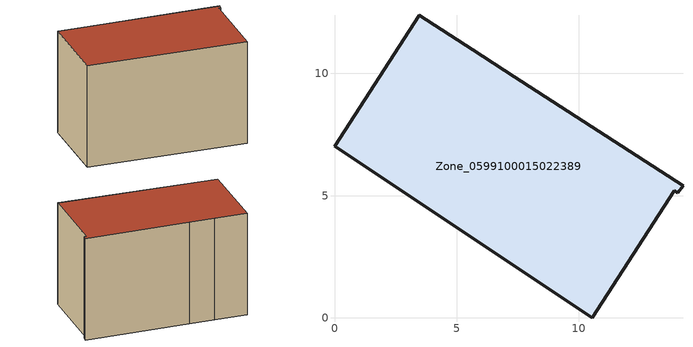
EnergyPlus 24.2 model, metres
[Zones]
Zone_0599100015022389
 floor ground (C_G): 3.47,12.38 5.66,10.97 7.35,9.87 14.27,5.4 14.04,5.11 13.91,5.2 10.54,0 0,7.02 z0.89
 wall outside (C_F): 14.27,5.4 7.35,9.87 5.66,10.97 3.47,12.38 0,7.02 10.54,0 13.91,5.2 14.04,5.11 14.27,5.4 z0.89:9.24
 roof outside (C_R): 5.66,10.97 3.47,12.38 0,7.02 10.54,0 13.91,5.2 14.04,5.11 14.27,5.4 7.35,9.87 z9.24
[BUILDING]
Pand.0599100015022389: North Axis=0; Terrain=City; Loads Convergence Tolerance Value=0.04; Temperature Convergence Tolerance Value=0.4; Solar Distribution=FullExterior; Maximum Number of Warmup Days=25; Minimum Number of Warmup Days=1
[Site:Location]
Rotterdam.The.Hague.AP_ZH_NLD Design_Conditions: Latitude=51.96; Longitude=4.45; Time Zone=1; Elevation=-4.5
[SITE:GROUNDTEMPERATURE:BUILDINGSURFACE]
18, 18, 18, 18, 18, 18, 18, 18, 18, 18, 18, 18
[MATERIAL] Thermal Absorptance=0.9; Solar Absorptance=0.7; Visible Absorptance=0.7
Name | Roughness | Thickness | Conductivity | Density | Specific Heat
G.TC.2006-2014 | MediumSmooth | 0.15 | 0.06 | 540 | 1210
F.TC.2006-2014 | Rough | 0.3 | 0.12 | 1920 | 840
R.TC.2006-2014 | MediumRough | 0.2 | 0.08 | 1500 | 1000
[CONSTRUCTION]
C_G: G.TC.2006-2014
C_F: F.TC.2006-2014
C_R: R.TC.2006-2014
[ZONE]
Zone_0599100015022389: Type=1; Multiplier=1; Ceiling Height=Autocalculate; Volume=Autocalculate; Floor Area=autocalculate; Part of Total Floor Area=Yes
[ZONEINFILTRATION:DESIGNFLOWRATE]
Infil_Zone_0599100015022389: Zone or ZoneList or Space or SpaceList=Zone_0599100015022389; Schedule=AlwaysOn; Design Flow Rate Calculation Method=Flow/Area; Flow Rate per Floor Area=0.0015; Constant Term Coefficient=1; Temperature Term Coefficient=0; Velocity Term Coefficient=0; Velocity Squared Term Coefficient=0
[HVACTEMPLATE:ZONE:IDEALLOADSAIRSYSTEM]
Zone_0599100015022389: Maximum Heating Supply Air Temperature=50; Minimum Cooling Supply Air Temperature=13; Maximum Heating Supply Air Humidity Ratio=0.0156; Minimum Cooling Supply Air Humidity Ratio=0.0077; Heating Limit=NoLimit; Cooling Limit=NoLimit; Dehumidification Control Type=ConstantSensibleHeatRatio; Cooling Sensible Heat Ratio=0.7; Dehumidification Setpoint=60; Humidification Control Type=None; Humidification Setpoint=30; Outdoor Air Method=None; Outdoor Air Flow Rate per Person=0.00944; Outdoor Air Flow Rate per Zone Floor Area=0; Outdoor Air Flow Rate per Zone=0; Demand Controlled Ventilation Type=None; Outdoor Air Economizer Type=NoEconomizer; Heat Recovery Type=None; Sensible Heat Recovery Effectiveness=0.7; Latent Heat Recovery Effectiveness=0.65
[ZONECONTROL:THERMOSTAT]
ThermostatControl_Zone_0599100015022389: Zone or ZoneList=Zone_0599100015022389; Control Type Schedule=DualSetpointControlType; Control 1=Thermostat_Zone_0599100015022389; Temperature Difference Between Cutout And Setpoint=0
[THERMOSTATSETPOINT:DUALSETPOINT]
Thermostat_Zone_0599100015022389: Heating Setpoint Temperature Schedule=HeatingSetpoint_Zone_0599100015022389; Cooling Setpoint Temperature Schedule=CoolingSetpoint_Zone_0599100015022389
[SCHEDULE:COMPACT]
HeatingSetpoint_Zone_0599100015022389: Through: 12/31, For: AllDays, Until: 24:00, 21
CoolingSetpoint_Zone_0599100015022389: Through: 12/31, For: AllDays, Until: 24:00, 24
DualSetpointControlType: Through: 12/31, For: AllDays, Until: 24:00, 4
AlwaysOn: Through: 12/31, For: AllDays, Until: 24:00, 1
